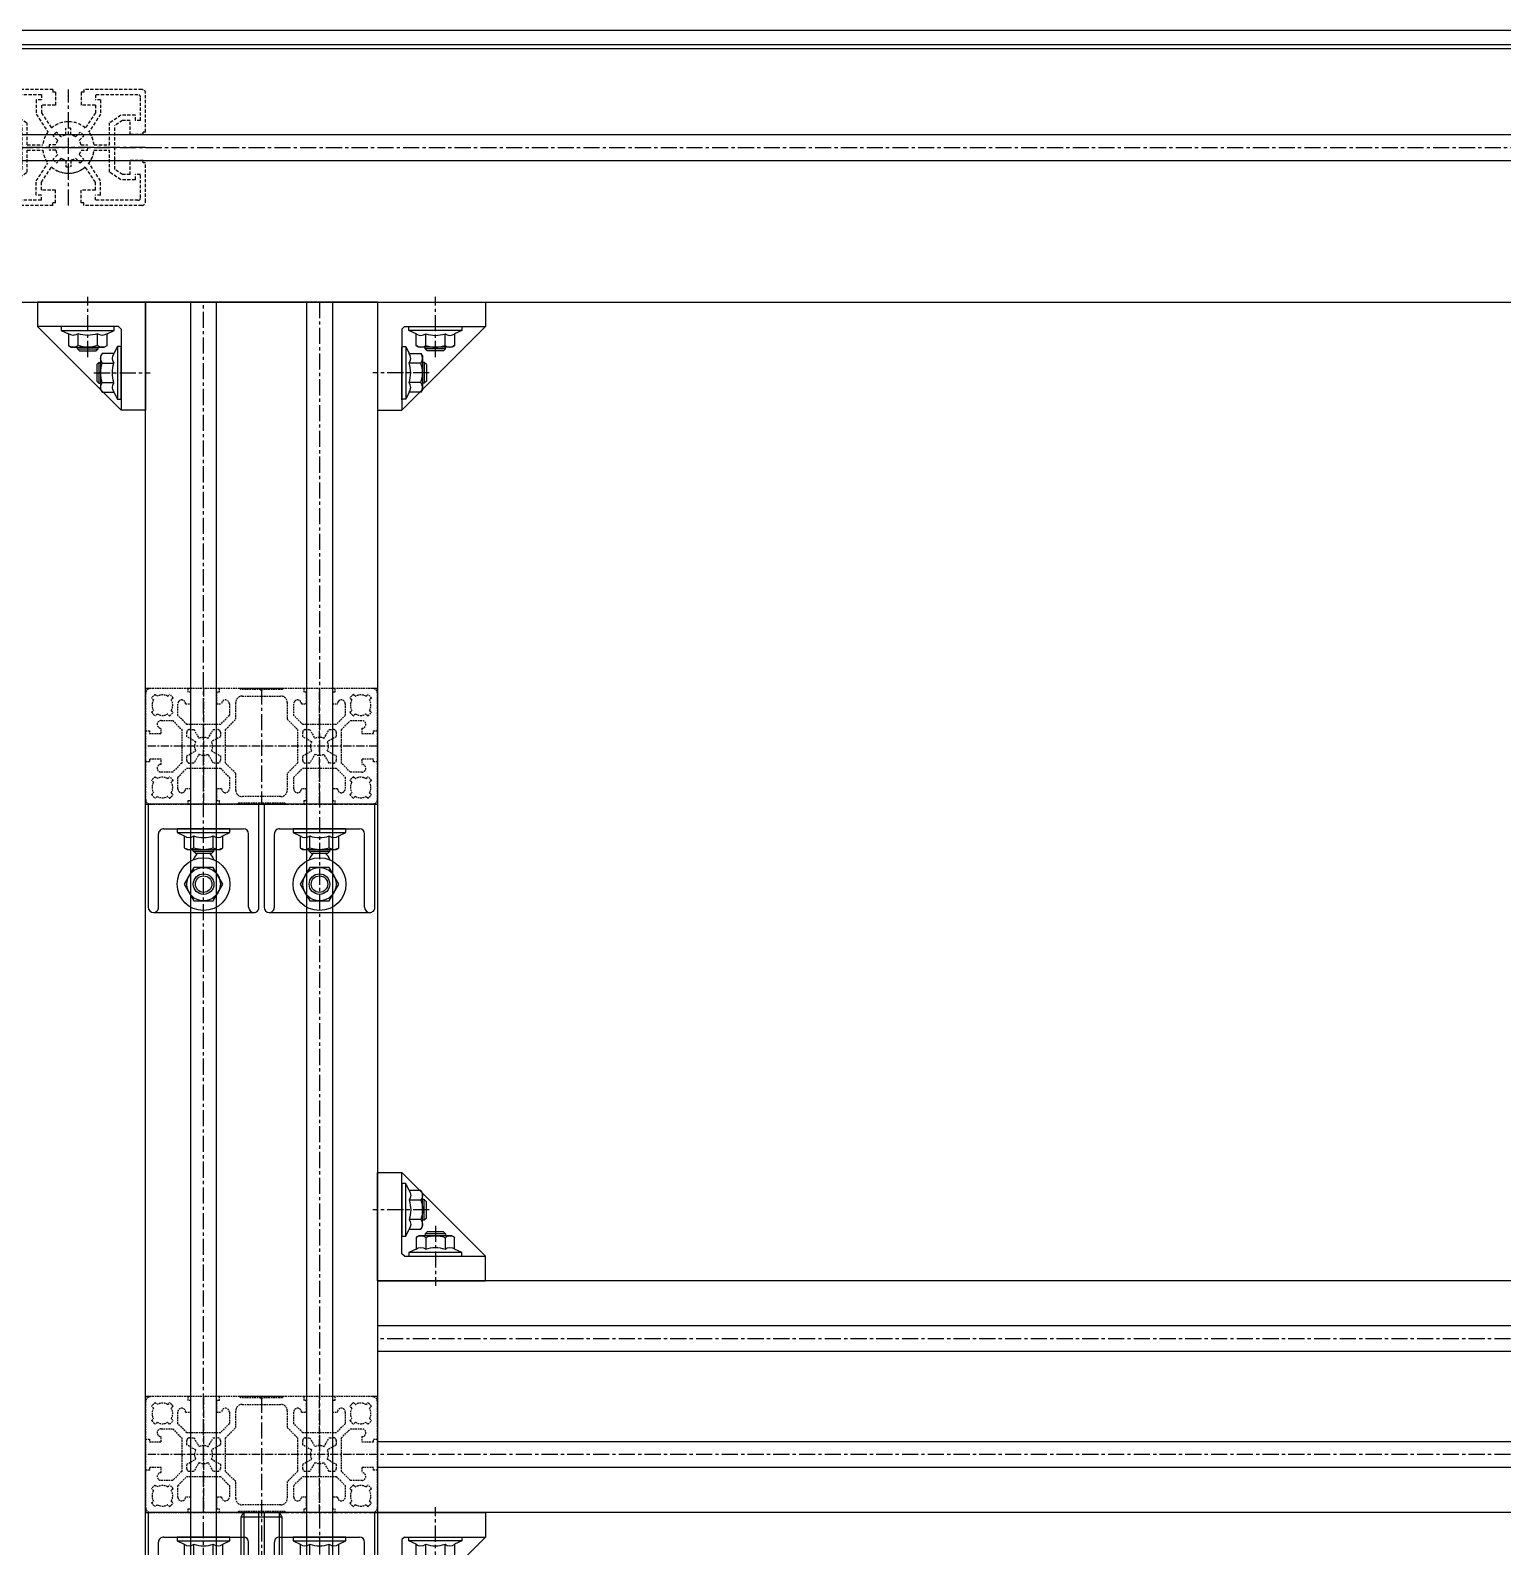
# Model space of a CAD drawing. Header units: inches. Extents: x 0 to 77285, y -118 to 40065.
# Drawn here: x 67123 to 67694, y 15353 to 15942 of the extents above; entities that cross this region are included whole.
import ezdxf

# ---------------------------------------------------------------- set-up
doc = ezdxf.new("R2010")
doc.units = ezdxf.units.IN
doc.header["$LTSCALE"] = 5
doc.header["$MEASUREMENT"] = 0
doc.linetypes.add('CENTER', pattern=[2, 1.25, -0.25, 0.25, -0.25])
doc.linetypes.add('HIDDEN', pattern=[0.375, 0.25, -0.125])
for name, color, linetype in [('11', 1, 'CENTER'), ('22', 2, 'HIDDEN'), ('44', 4, 'Continuous'), ('A', 8, 'Continuous'), ('B', 123, 'Continuous'), ('T', 3, 'Continuous')]:
    doc.layers.add(name, color=color, linetype=linetype)

# ---------------------------------------------------------------- blocks, each defined once
blk = doc.blocks.new('E0104-20170619.11435441E')
for p, q in [((-30, 6), (-30, 21)), ((-6, 22.5), (-28.5, 22.5)), ((-28, 10.5), (-28, 19.5)), ((-10.5, 20.5), (-27, 20.5)), ((-10.5, 18.5), (-12.5, 18.5)), ((-12.5, 18.5), (-12.5, 12.89)), ((-10.5, 20.5), (-10.5, 18.5)), ((-6, 22.5), (-6, 21.5)), ((-5, 21.5), (-6, 21.5)), ((-5, 21.5), (-5, 16.5)), ((5, 21.5), (5, 16.5)), ((6, 21.5), (5, 21.5)), ((6, 22.5), (6, 21.5)), ((28.5, 22.5), (6, 22.5)), ((10.5, 20.5), (10.5, 18.5)), ((27, 20.5), (10.5, 20.5)), ((12.5, 18.5), (10.5, 18.5)), ((12.5, 18.5), (12.5, 12.89)), ((28, 10.5), (28, 19.5)), ((30, 6), (30, 21)), ((-26, 10.5), (-26, 12.5)), ((-26, 12.5), (-20.39, 12.5)), ((-22.39, 12.5), (-24.08, 12.5)), ((-20.39, 12.5), (-16, 9.57)), ((-12.5, 12.89), (-7.95, 6.07)), ((-10.5, 16.5), (-10.5, 13.5)), ((-5, 16.5), (-10.5, 16.5)), ((-10.5, 13.5), (-6.54, 7.56)), ((10.5, 16.5), (5, 16.5)), ((10.5, 13.5), (6.54, 7.56)), ((12.5, 12.89), (7.95, 6.07)), ((10.5, 16.5), (10.5, 13.5)), ((20.39, 12.5), (16, 9.57)), ((26, 12.5), (20.39, 12.5)), ((26, 10.5), (26, 12.5)), ((-30, 6), (-29, 6)), ((-29, 5), (-29, 6)), ((-28, 10.5), (-26, 10.5)), ((-23, 10.5), (-24.08, 10.5)), ((-24, 10.5), (-21, 10.5)), ((-24, 5), (-24, 10.5)), ((-21, 10.5), (-18, 8.5)), ((-18, -8.5), (-18, 8.5)), ((-16, 1), (-16, 9.57)), ((-2.76, 4.17), (-4.55, 5.96)), ((-1, 4.9), (-1, 7.43)), ((1, 4.9), (1, 7.43)), ((2.76, 4.17), (4.55, 5.96)), ((16, 1), (16, 9.57)), ((21, 10.5), (18, 8.5)), ((18, -8.5), (18, 8.5)), ((24, 10.5), (21, 10.5)), ((24, 5), (24, 10.5)), ((28, 10.5), (26, 10.5)), ((29, 5), (29, 6)), ((30, 6), (29, 6)), ((-29, 5), (-24, 5)), ((-16, 1), (-9.95, 1)), ((-4.9, 1), (-7.43, 1)), ((-4.17, 2.76), (-5.96, 4.55)), ((4.17, 2.76), (5.96, 4.55)), ((4.9, 1), (7.43, 1)), ((9.95, 1), (16, 1)), ((29, 5), (24, 5)), ((-29, -6), (-29, -5)), ((-29, -5), (-24, -5)), ((-24, -10.5), (-24, -5)), ((-16, -9.57), (-16, -1)), ((-16, -1), (-9.95, -1)), ((-4.9, -1), (-7.43, -1)), ((-4.17, -2.76), (-5.96, -4.55)), ((-2.76, -4.17), (-4.55, -5.96)), ((-1, -4.9), (-1, -7.43)), ((1, -4.9), (1, -7.43)), ((2.76, -4.17), (4.55, -5.96)), ((4.17, -2.76), (5.96, -4.55)), ((4.9, -1), (7.43, -1)), ((9.95, -1), (16, -1)), ((16, -9.57), (16, -1)), ((24, -10.5), (24, -5)), ((29, -5), (24, -5)), ((29, -6), (29, -5)), ((-30, -21), (-30, -6)), ((-30, -6), (-29, -6)), ((-28, -19.5), (-28, -10.5)), ((-28, -10.5), (-26, -10.5)), ((-26, -12.5), (-26, -10.5)), ((-24, -10.5), (-21, -10.5)), ((-21, -10.5), (-18, -8.5)), ((-20.39, -12.5), (-16, -9.57)), ((-12.5, -12.89), (-7.95, -6.07)), ((-10.5, -13.5), (-6.54, -7.56)), ((10.5, -13.5), (6.54, -7.56)), ((12.5, -12.89), (7.95, -6.07)), ((20.39, -12.5), (16, -9.57)), ((21, -10.5), (18, -8.5)), ((24, -10.5), (21, -10.5)), ((26, -12.5), (26, -10.5)), ((28, -10.5), (26, -10.5)), ((28, -19.5), (28, -10.5)), ((30, -6), (29, -6)), ((30, -21), (30, -6)), ((-26, -12.5), (-20.39, -12.5)), ((-12.5, -18.5), (-12.5, -12.89)), ((-10.5, -16.5), (-10.5, -13.5)), ((-5, -16.5), (-10.5, -16.5)), ((-5, -21.5), (-5, -16.5)), ((5, -21.5), (5, -16.5)), ((10.5, -16.5), (5, -16.5)), ((10.5, -16.5), (10.5, -13.5)), ((12.5, -18.5), (12.5, -12.89)), ((26, -12.5), (20.39, -12.5)), ((-6, -22.5), (-28.5, -22.5)), ((-10.5, -20.5), (-27, -20.5)), ((-10.5, -18.5), (-12.5, -18.5)), ((-10.5, -20.5), (-10.5, -18.5)), ((-6, -22.5), (-6, -21.5)), ((-5, -21.5), (-6, -21.5)), ((6, -21.5), (5, -21.5)), ((6, -22.5), (6, -21.5)), ((28.5, -22.5), (6, -22.5)), ((12.5, -18.5), (10.5, -18.5)), ((10.5, -20.5), (10.5, -18.5)), ((27, -20.5), (10.5, -20.5))]:
    blk.add_line(p, q)
for centre, radius, start, end in [((-28.5, 21), 1.5, 90, 180), ((-27, 19.5), 1, 90, 180), ((27, 19.5), 1, 0, 90), ((28.5, 21), 1.5, 0, 90), ((0, 0), 10, 142.64398, 174.26083), ((0, 0), 10, 49.14029, 130.85971), ((0, 0), 7.5, 127.33774, 142.66226), ((0, 0), 7.5, 82.33774, 97.66226), ((0, 0), 7.5, 37.33774, 52.66226), ((0, 0), 10, 5.73917, 39.02808), ((0, 0), 10, 5.73917, 37.35602), ((0, 0), 7.5, 172.33774, 187.66226), ((0, 0), 5, 146.53696, 168.46304), ((0, 0), 5, 101.53696, 123.46304), ((0, 0), 5, 56.53696, 78.46304), ((0, 0), 5, 11.53696, 33.46304), ((0, 0), 7.5, 352.33774, 7.66226), ((0, 0), 10, 185.73917, 217.35602), ((0, 0), 7.5, 217.33774, 232.66226), ((0, 0), 5, 191.53696, 213.46304), ((0, 0), 5, 236.53696, 258.46304), ((0, 0), 5, 281.53696, 303.46304), ((0, 0), 5, 326.53696, 348.46304), ((0, 0), 7.5, 307.33774, 322.66226), ((0, 0), 10, 320.97192, 354.26083), ((0, 0), 10, 322.64398, 354.26083), ((0, 0), 10, 229.14029, 309.26069), ((0, 0), 10, 243.47957, 310.85971), ((0, 0), 7.5, 262.33774, 277.66226), ((-28.5, -21), 1.5, 180, 270), ((-27, -19.5), 1, 180, 270), ((27, -19.5), 1, 270, 0), ((28.5, -21), 1.5, 270, 0)]:
    blk.add_arc(centre, radius, start, end)
at = {"layer": '11'}
for p, q in [((0, -22.5), (0, 22.5)), ((30, 0), (-30, 0))]:
    blk.add_line(p, q, dxfattribs=at)
blk = doc.blocks.new('A$Cd8d11530')
for p, q in [((170, 0), (1305, 0)), ((170, -7), (1305, -7)), ((170, -105.5), (1305, -105.5))]:
    blk.add_line(p, q)
at = {"layer": '11'}
blk.add_line((170, -45.5), (1305, -45.5), dxfattribs=at)
at = {"layer": 'A'}
for p, q in [((170, -40.5), (1305, -40.5)), ((170, -50.5), (1305, -50.5))]:
    blk.add_line(p, q, dxfattribs=at)
at = {"layer": 'B'}
blk.add_line((170, -5.5), (1305, -5.5), dxfattribs=at)
at = {"layer": '22'}
blk.add_blockref('E0104-20170619.11435441E', (200, -45.5), dxfattribs=at)
blk = doc.blocks.new('A$C47db6cef')
at = {"ltscale": 0.506191}
for p, q in [((0, 43), (0, 28.5)), ((16.5, 45), (2, 45)), ((3.05, 40.53), (2.33, 41.26)), ((3.74, 42.67), (4.47, 41.95)), ((8.53, 41.95), (9.26, 42.67)), ((10.67, 41.26), (9.95, 40.53)), ((16.5, 43.5), (16.5, 45)), ((28.5, 45), (16.5, 45)), ((17.5, 43.5), (16.5, 43.5)), ((17.5, 39), (17.5, 43.5)), ((27.5, 43.5), (27.5, 39)), ((28.5, 43.5), (27.5, 43.5)), ((28.5, 45), (28.5, 43.5)), ((36.5, 45), (28.5, 45)), ((37, 44.5), (36.5, 45)), ((44.7, 44.5), (37, 44.5)), ((37.5, 42), (52.5, 42)), ((45, 44.2), (44.7, 44.5)), ((45.3, 44.5), (45, 44.2)), ((53, 44.5), (45.3, 44.5)), ((53.5, 45), (53, 44.5)), ((61.5, 45), (53.5, 45)), ((61.5, 43.5), (61.5, 45)), ((73.5, 45), (61.5, 45)), ((62.5, 43.5), (61.5, 43.5)), ((62.5, 39), (62.5, 43.5)), ((72.5, 43.5), (72.5, 39)), ((73.5, 43.5), (72.5, 43.5)), ((73.5, 45), (73.5, 43.5)), ((88, 45), (73.5, 45)), ((80.05, 40.53), (79.33, 41.26)), ((80.74, 42.67), (81.47, 41.95)), ((85.53, 41.95), (86.26, 42.67)), ((87.67, 41.26), (86.95, 40.53)), ((90, 28.5), (90, 43)), ((2.33, 35.74), (3.05, 36.47)), ((9.95, 36.47), (10.67, 35.74)), ((12.5, 34.5), (12.5, 39)), ((15.5, 39), (17.5, 39)), ((27.5, 39), (29.5, 39)), ((32.5, 39), (32.5, 34.5)), ((35, 33), (35, 39.5)), ((55, 39.5), (55, 33)), ((57.5, 34.5), (57.5, 39)), ((60.5, 39), (62.5, 39)), ((72.5, 39), (74.5, 39)), ((77.5, 39), (77.5, 34.5)), ((79.33, 35.74), (80.05, 36.47)), ((86.95, 36.47), (87.67, 35.74)), ((4.47, 35.05), (3.74, 34.33)), ((6, 32.5), (10.5, 32.5)), ((6, 27.5), (6, 29.5)), ((9.26, 34.33), (8.53, 35.05)), ((10.5, 32.5), (14, 29)), ((16, 31), (12.5, 34.5)), ((22.2, 31), (16, 31)), ((22.5, 30.7), (22.2, 31)), ((22.8, 31), (22.5, 30.7)), ((29, 31), (22.8, 31)), ((32.5, 34.5), (29, 31)), ((31, 29), (35, 33)), ((55, 33), (59, 29)), ((61, 31), (57.5, 34.5)), ((67.2, 31), (61, 31)), ((67.5, 30.7), (67.2, 31)), ((67.8, 31), (67.5, 30.7)), ((74, 31), (67.8, 31)), ((77.5, 34.5), (74, 31)), ((76, 29), (79.5, 32.5)), ((79.5, 32.5), (84, 32.5)), ((81.47, 35.05), (80.74, 34.33)), ((84, 29.5), (84, 27.5)), ((86.26, 34.33), (85.53, 35.05)), ((0, 28.5), (1.5, 28.5)), ((0, 28.5), (0, 16.5)), ((1.5, 28.5), (1.5, 27.5)), ((1.5, 27.5), (6, 27.5)), ((14, 29), (14, 22.8)), ((16, 26.25), (16, 28)), ((19.47, 24.25), (16, 26.25)), ((17, 29), (18.75, 29)), ((18.75, 29), (20.75, 25.53)), ((24.25, 25.53), (26.25, 29)), ((29, 26.25), (25.53, 24.25)), ((26.25, 29), (28, 29)), ((29, 28), (29, 26.25)), ((31, 16), (31, 29)), ((59, 29), (59, 16)), ((61, 26.25), (61, 28)), ((64.47, 24.25), (61, 26.25)), ((62, 29), (63.75, 29)), ((63.75, 29), (65.75, 25.53)), ((69.25, 25.53), (71.25, 29)), ((74, 26.25), (70.53, 24.25)), ((71.25, 29), (73, 29)), ((74, 28), (74, 26.25)), ((76, 22.8), (76, 29)), ((84, 27.5), (88.5, 27.5)), ((88.5, 28.5), (90, 28.5)), ((88.5, 27.5), (88.5, 28.5)), ((90, 16.5), (90, 28.5)), ((14, 22.8), (14.3, 22.5)), ((14.3, 22.5), (14, 22.2)), ((14, 22.2), (14, 16)), ((16, 18.75), (19.47, 20.75)), ((16, 17), (16, 18.75)), ((20.75, 19.47), (18.75, 16)), ((26.25, 16), (24.25, 19.47)), ((25.53, 20.75), (29, 18.75)), ((29, 18.75), (29, 17)), ((61, 18.75), (64.47, 20.75)), ((61, 17), (61, 18.75)), ((65.75, 19.47), (63.75, 16)), ((71.25, 16), (69.25, 19.47)), ((70.53, 20.75), (74, 18.75)), ((74, 18.75), (74, 17)), ((75.7, 22.5), (76, 22.8)), ((76, 22.2), (75.7, 22.5)), ((76, 16), (76, 22.2)), ((0, 16.5), (0, 2)), ((1.5, 16.5), (0, 16.5)), ((1.5, 17.5), (1.5, 16.5)), ((6, 17.5), (1.5, 17.5)), ((6, 15.5), (6, 17.5)), ((10.5, 12.5), (6, 12.5)), ((14, 16), (10.5, 12.5)), ((12.5, 10.5), (16, 14)), ((16, 14), (22.2, 14)), ((18.75, 16), (17, 16)), ((22.2, 14), (22.5, 14.3)), ((22.5, 14.3), (22.8, 14)), ((22.8, 14), (29, 14)), ((28, 16), (26.25, 16)), ((29, 14), (32.5, 10.5)), ((35, 12), (31, 16)), ((35, 5.5), (35, 12)), ((59, 16), (55, 12)), ((55, 12), (55, 5.5)), ((57.5, 10.5), (61, 14)), ((61, 14), (67.2, 14)), ((63.75, 16), (62, 16)), ((67.2, 14), (67.5, 14.3)), ((67.5, 14.3), (67.8, 14)), ((67.8, 14), (74, 14)), ((73, 16), (71.25, 16)), ((74, 14), (77.5, 10.5)), ((79.5, 12.5), (76, 16)), ((84, 12.5), (79.5, 12.5)), ((84, 17.5), (84, 15.5)), ((88.5, 17.5), (84, 17.5)), ((88.5, 16.5), (88.5, 17.5)), ((90, 16.5), (88.5, 16.5)), ((90, 2), (90, 16.5)), ((3.05, 8.53), (2.33, 9.26)), ((3.74, 10.67), (4.47, 9.95)), ((8.53, 9.95), (9.26, 10.67)), ((10.67, 9.26), (9.95, 8.53)), ((12.5, 6), (12.5, 10.5)), ((17.5, 6), (15.5, 6)), ((17.5, 1.5), (17.5, 6)), ((27.5, 6), (27.5, 1.5)), ((29.5, 6), (27.5, 6)), ((32.5, 10.5), (32.5, 6)), ((57.5, 6), (57.5, 10.5)), ((62.5, 6), (60.5, 6)), ((62.5, 1.5), (62.5, 6)), ((72.5, 6), (72.5, 1.5)), ((74.5, 6), (72.5, 6)), ((77.5, 10.5), (77.5, 6)), ((80.05, 8.53), (79.33, 9.26)), ((80.74, 10.67), (81.47, 9.95)), ((85.53, 9.95), (86.26, 10.67)), ((87.67, 9.26), (86.95, 8.53)), ((2, 0), (16.5, 0)), ((2.33, 3.74), (3.05, 4.47)), ((4.47, 3.05), (3.74, 2.33)), ((9.26, 2.33), (8.53, 3.05)), ((9.95, 4.47), (10.67, 3.74)), ((16.5, 1.5), (17.5, 1.5)), ((16.5, 0), (16.5, 1.5)), ((16.5, 0), (28.5, 0)), ((27.5, 1.5), (28.5, 1.5)), ((28.5, 1.5), (28.5, 0)), ((28.5, 0), (35.55, 0)), ((35.55, 0), (36.05, 0.5)), ((36.05, 0.5), (44.7, 0.5)), ((52.5, 3), (37.5, 3)), ((44.7, 0.5), (45, 0.8)), ((45, 0.8), (45.3, 0.5)), ((45.3, 0.5), (53.95, 0.5)), ((53.95, 0.5), (54.45, 0)), ((61.5, 1.5), (62.5, 1.5)), ((61.5, 0), (61.5, 1.5)), ((72.5, 1.5), (73.5, 1.5)), ((73.5, 1.5), (73.5, 0)), ((79.33, 3.74), (80.05, 4.47)), ((81.47, 3.05), (80.74, 2.33)), ((86.26, 2.33), (85.53, 3.05)), ((86.95, 4.47), (87.67, 3.74))]:
    blk.add_line(p, q, dxfattribs=at)
for p, q in [((54.45, 0), (61.5, 0)), ((61.5, 0), (73.5, 0)), ((73.5, 0), (88, 0))]:
    blk.add_line(p, q)
for centre, radius, start, end in [((2, 43), 2, 90, 180), ((6.5, 38.5), 5, 123.46304, 146.53696), ((6.5, 38.5), 4, 59.47751, 120.52249), ((6.5, 38.5), 5, 33.46304, 56.53696), ((37.5, 39.5), 2.5, 90, 180), ((52.5, 39.5), 2.5, 0, 90), ((83.5, 38.5), 5, 123.46304, 146.53696), ((83.5, 38.5), 4, 59.47751, 120.52249), ((83.5, 38.5), 5, 33.46304, 56.53696), ((88, 43), 2, 0, 90), ((6.5, 38.5), 5, 213.46304, 236.53696), ((6.5, 38.5), 4, 149.47751, 210.52249), ((6.5, 38.5), 5, 303.46304, 326.53696), ((6.5, 38.5), 4, 329.47751, 30.52249), ((14, 39), 1.5, 0, 180), ((31, 39), 1.5, 0, 180), ((59, 39), 1.5, 0, 180), ((76, 39), 1.5, 0, 180), ((83.5, 38.5), 5, 213.46304, 236.53696), ((83.5, 38.5), 4, 149.47751, 210.52249), ((83.5, 38.5), 5, 303.46304, 326.53696), ((83.5, 38.5), 4, 329.47751, 30.52249), ((6.5, 38.5), 4, 239.47751, 300.52249), ((6, 31), 1.5, 90, 270), ((83.5, 38.5), 4, 239.47751, 300.52249), ((84, 31), 1.5, 270, 90), ((17, 28), 1, 90, 180), ((22.5, 22.5), 3.5, 150, 210), ((22.5, 22.5), 3.5, 60, 120), ((22.5, 22.5), 3.5, 330, 30), ((28, 28), 1, 0, 90), ((62, 28), 1, 90, 180), ((67.5, 22.5), 3.5, 150, 210), ((67.5, 22.5), 3.5, 60, 120), ((67.5, 22.5), 3.5, 330, 30), ((73, 28), 1, 0, 90), ((22.5, 22.5), 3.5, 240, 300), ((67.5, 22.5), 3.5, 240, 300), ((6, 14), 1.5, 90, 270), ((17, 17), 1, 180, 270), ((28, 17), 1, 270, 0), ((62, 17), 1, 180, 270), ((73, 17), 1, 270, 0), ((84, 14), 1.5, 270, 90), ((6.5, 6.5), 5, 123.46304, 146.53696), ((6.5, 6.5), 4, 149.47751, 210.52249), ((6.5, 6.5), 4, 59.47751, 120.52249), ((6.5, 6.5), 5, 33.46304, 56.53696), ((6.5, 6.5), 4, 329.47751, 30.52249), ((14, 6), 1.5, 180, 0), ((31, 6), 1.5, 180, 0), ((59, 6), 1.5, 180, 0), ((76, 6), 1.5, 180, 0), ((83.5, 6.5), 5, 123.46304, 146.53696), ((83.5, 6.5), 4, 149.47751, 210.52249), ((83.5, 6.5), 4, 59.47751, 120.52249), ((83.5, 6.5), 5, 33.46304, 56.53696), ((83.5, 6.5), 4, 329.47751, 30.52249), ((2, 2), 2, 180, 270), ((6.5, 6.5), 5, 213.46304, 236.53696), ((6.5, 6.5), 4, 239.47751, 300.52249), ((6.5, 6.5), 5, 303.46304, 326.53696), ((37.5, 5.5), 2.5, 180, 270), ((52.5, 5.5), 2.5, 270, 0), ((83.5, 6.5), 5, 213.46304, 236.53696), ((83.5, 6.5), 4, 239.47751, 300.52249), ((83.5, 6.5), 5, 303.46304, 326.53696), ((88, 2), 2, 270, 0)]:
    blk.add_arc(centre, radius, start, end, dxfattribs=at)
at = {"layer": '11', "ltscale": 0.506191}
for p, q in [((22.5, 45), (22.5, 0)), ((67.5, 0), (67.5, 45)), ((90, 22.5), (0, 22.5))]:
    blk.add_line(p, q, dxfattribs=at)
at = {"layer": '11'}
blk.add_line((45, 45), (45, 0), dxfattribs=at)
at = {"layer": 'A', "ltscale": 0.506191}
for p, q in [((0, 45), (0, 43)), ((2, 45), (0, 45)), ((53.5, 45), (36.5, 45)), ((90, 45), (88, 45)), ((90, 43), (90, 45)), ((0, 2), (0, 0)), ((0, 0), (2, 0)), ((35.55, 0), (54.45, 0)), ((90, 0), (90, 2))]:
    blk.add_line(p, q, dxfattribs=at)
at = {"layer": 'A'}
blk.add_line((88, 0), (90, 0), dxfattribs=at)
blk = doc.blocks.new('af!@$!2^^&&@$aD읾ㅇㄹA$C5BB358B1')
for p, q in [((1.74, 42), (43.74, 42)), ((1.74, 42), (1.74, 0)), ((43.74, 42), (43.74, 32.5)), ((12.24, 32.5), (11.24, 31.5)), ((43.74, 32.5), (11.24, 0)), ((11.24, 31.5), (11.24, 0)), ((12.24, 32.5), (43.74, 32.5)), ((13.99, 32.5), (34.49, 32.5)), ((13.99, 31), (13.99, 32.5)), ((34.49, 31), (13.99, 31)), ((16.73, 29.7), (13.99, 31)), ((16.73, 25.11), (16.73, 29.7)), ((20.48, 25.14), (20.48, 29.7)), ((27.99, 25.14), (27.99, 29.7)), ((34.49, 31), (31.74, 29.7)), ((31.74, 29.7), (31.74, 25.11)), ((34.49, 32.5), (34.49, 31)), ((11.24, 24.75), (12.74, 24.75)), ((11.24, 4.04), (11.24, 24.54)), ((12.74, 24.75), (12.74, 4.25)), ((12.74, 24.75), (14.04, 22.01)), ((17.79, 24.5), (16.73, 25.11)), ((30.68, 24.5), (17.79, 24.5)), ((20.24, 23.8), (20.24, 24.5)), ((28.24, 23.8), (20.24, 23.8)), ((21.04, 23), (20.24, 23.8)), ((27.44, 23), (28.24, 23.8)), ((28.24, 23.8), (28.24, 24.5)), ((31.74, 25.11), (30.68, 24.5)), ((14.04, 22.01), (18.63, 22.01)), ((18.59, 18.25), (14.04, 18.25)), ((18.63, 22.01), (19.24, 20.94)), ((19.24, 20.94), (19.24, 8.06)), ((19.94, 18.5), (19.24, 18.5)), ((19.94, 18.5), (19.94, 10.5)), ((20.74, 17.7), (19.94, 18.5)), ((20.74, 17.7), (20.74, 11.3)), ((27.44, 23), (21.04, 23)), ((14.04, 6.99), (12.74, 4.25)), ((18.59, 10.75), (14.04, 10.75)), ((18.63, 6.99), (14.04, 6.99)), ((19.24, 8.06), (18.63, 6.99)), ((19.94, 10.5), (19.24, 10.5)), ((20.74, 11.3), (19.94, 10.5)), ((12.74, 4.25), (11.24, 4.25)), ((1.74, 0), (11.24, 0))]:
    blk.add_line(p, q)
for centre, radius, start, end in [((18.61, 32.11), 3.06, 232.12112, 307.87888), ((24.24, 40.32), 11.26, 250.52878, 289.47122), ((29.87, 32.11), 3.06, 232.12112, 307.87888), ((18.61, 27.56), 3.06, 232.12112, 307.87888), ((24.24, 35.76), 11.26, 250.52878, 289.47122), ((29.87, 27.56), 3.06, 232.12112, 307.87888), ((11.62, 20.13), 3.06, 322.12112, 37.87888), ((3.42, 14.5), 11.26, 340.52878, 19.47122), ((16.18, 20.13), 3.06, 322.12112, 37.87888), ((7.98, 14.5), 11.26, 340.52878, 19.47122), ((11.62, 8.87), 3.06, 322.12112, 37.87888), ((16.18, 8.87), 3.06, 322.12112, 37.87888)]:
    blk.add_arc(centre, radius, start, end)
at = {"layer": '11'}
for p, q in [((24.24, 20.66), (24.24, 44.03)), ((21.83, 14.5), (0, 14.5))]:
    blk.add_line(p, q, dxfattribs=at)
blk = doc.blocks.new('A$C632A6005')
for p, q in [((-21.5, 0), (-21.5, -40)), ((21.5, 0), (-21.5, 0)), ((21.5, -40.1), (21.5, 0)), ((-17.5, -40), (-17.5, -11.5)), ((-15.5, -9.5), (15.5, -9.5)), ((10.25, -9.5), (-10.25, -9.5)), ((-10.25, -9.5), (-10.25, -11)), ((-10.25, -11), (10.25, -11)), ((-10.25, -11), (-7.51, -12.3)), ((7.51, -12.3), (10.25, -11)), ((10.25, -11), (10.25, -9.5)), ((17.5, -40), (17.5, -11.5)), ((-7.51, -12.3), (-7.51, -16.89)), ((-7.51, -16.89), (-6.44, -17.5)), ((-6.44, -17.5), (6.45, -17.5)), ((-4, -18.2), (-4, -17.5)), ((-3.75, -16.86), (-3.75, -12.3)), ((3.76, -16.86), (3.76, -12.3)), ((4, -18.2), (4, -17.5)), ((6.45, -17.5), (7.51, -16.89)), ((7.51, -16.89), (7.51, -12.3)), ((-4, -18.2), (4, -18.2)), ((-3.2, -19), (-4, -18.2)), ((-3.2, -19), (3.2, -19)), ((3.2, -19), (4, -18.2)), ((-3.75, -24.5), (-7.5, -31)), ((3.75, -24.5), (-3.75, -24.5)), ((7.51, -31), (3.75, -24.5)), ((-7.5, -31), (-3.75, -37.5)), ((3.75, -37.5), (7.51, -31)), ((-3.75, -37.5), (3.75, -37.5)), ((-19.5, -42), (19.6, -42))]:
    blk.add_line(p, q)
for radius in [10.25, 6.5, 4, 3.2]:
    blk.add_circle((0, -31), radius)
for centre, radius, start, end in [((-15.5, -11.5), 2, 89.99999, 180.00003), ((15.5, -11.5), 2, 0.00001, 89.99999), ((-5.63, -9.89), 3.06, 232.12112, 307.87888), ((-5.63, -14.44), 3.06, 232.12112, 307.87888), ((0, -1.68), 11.26, 250.52878, 289.47122), ((0, -6.24), 11.26, 250.52878, 289.47122), ((5.63, -9.89), 3.06, 232.12112, 307.87888), ((5.63, -14.44), 3.06, 232.12112, 307.87888), ((0, -22.5), 4.1, 121.38856, 166.72724), ((0, -22.5), 4.1, 13.27276, 58.61144), ((-19.5, -40), 2, 180.00003, 270.00001), ((-19.5, -40), 2, 270.00001, 0.00002), ((19.5, -40), 2, 180.00003, 270.00001), ((19.6, -40.1), 1.9, 270.00001, 0.00002)]:
    blk.add_arc(centre, radius, start, end)
blk = doc.blocks.new('ZA$Caa0ef99bZ')
for p, q in [((0.5, 15), (0, 14.5)), ((0, -14.5), (0, 14.5)), ((39.5, 15), (0.5, 15)), ((0.5, 15), (0.5, -15)), ((40, 14.5), (39.5, 15)), ((39.5, -15), (39.5, 15)), ((40, 14.5), (40, -14.5)), ((15, 7.48), (30, 7.48)), ((15, -7.48), (15, 7.48)), ((30, 7.48), (30, -7.48)), ((42, 7), (40, 7)), ((188.27, 8), (42, 8)), ((42, -8), (42, 8)), ((42, 8), (42, -8)), ((190, 7), (188.27, 8)), ((190, 7), (190, -7)), ((30, -7.48), (15, -7.48)), ((40, -7), (42, -7)), ((42, -8), (188.27, -8)), ((188.27, -8), (190, -7)), ((0, -14.5), (0.5, -15)), ((0.5, -15), (39.5, -15)), ((39.5, -15), (40, -14.5))]:
    blk.add_line(p, q)
at = {"layer": '11'}
blk.add_line((195, 0), (-5, 0), dxfattribs=at)
at = {"layer": '22'}
for p, q in [((0, 6), (0.95, 5.05)), ((0.95, 5.05), (35.05, 5.05)), ((0.95, 5.05), (0.95, -5.05)), ((35.05, 5.05), (37.97, 0)), ((35.05, 5.05), (35.05, -5.05)), ((35.05, -5.05), (37.97, 0)), ((0, -6), (0.95, -5.05)), ((0.95, -5.05), (35.05, -5.05))]:
    blk.add_line(p, q, dxfattribs=at)
at = {"layer": 'A'}
for p, q in [((15, 7.48), (30, -7.48)), ((30, 7.48), (15, -7.48))]:
    blk.add_line(p, q, dxfattribs=at)
at = {"layer": 'T'}
for p, q in [((0, 6), (30, 6)), ((30, 6), (31.64, 5.05)), ((30, 6), (30, -6)), ((190, 6.9), (42, 6.9)), ((188.27, -8), (188.27, 8)), ((30, -6), (31.64, -5.05)), ((0, -6), (30, -6)), ((190, -6.9), (42, -6.9))]:
    blk.add_line(p, q, dxfattribs=at)
blk = doc.blocks.new('A$C2b6a5857')
for p, q in [((-815, 0), (-905, 0)), ((-905, -550), (-905, 0)), ((-815, 0), (-815, -550)), ((-45, -380), (-815, -380)), ((-45, -470), (-815, -470))]:
    blk.add_line(p, q)
at = {"layer": '11'}
for p, q in [((-882.5, -550), (-882.5, 0)), ((-837.5, 0), (-837.5, -550)), ((-45, -402.5), (-815, -402.5)), ((-45, -447.5), (-815, -447.5))]:
    blk.add_line(p, q, dxfattribs=at)
at = {"layer": 'A'}
for p, q in [((-887.5, -550), (-887.5, 0)), ((-877.5, -550), (-877.5, 0)), ((-842.5, 0), (-842.5, -550)), ((-832.5, 0), (-832.5, -550)), ((-45, -397.5), (-815, -397.5)), ((-45, -407.5), (-815, -407.5)), ((-45, -442.5), (-815, -442.5)), ((-45, -452.5), (-815, -452.5))]:
    blk.add_line(p, q, dxfattribs=at)
at = {"rotation": 90}
blk.add_blockref('ZA$Caa0ef99bZ', (-860, -660), dxfattribs=at)
at = {"layer": '22'}
for p in [(-905, -195), (-905, -470)]:
    blk.add_blockref('A$C47db6cef', p, dxfattribs=at)
at = {"layer": '44', "extrusion": (0, 0, -1), "zscale": -1}
blk.add_blockref('af!@$!2^^&&@$aD읾ㅇㄹA$C5BB358B1', (903.26, -42), dxfattribs=at)
at = {"layer": '44', "extrusion": (0, 0, -1), "xscale": -1, "zscale": -1}
for p in [(816.74, -42), (816.74, -512)]:
    blk.add_blockref('af!@$!2^^&&@$aD읾ㅇㄹA$C5BB358B1', p, dxfattribs=at)
at = {"layer": '44'}
for p in [(-882.5, -195), (-837.5, -195), (-882.5, -470), (-837.5, -470)]:
    blk.add_blockref('A$C632A6005', p, dxfattribs=at)
at = {"layer": '44', "extrusion": (0, 0, -1), "zscale": -1, "rotation": 180}
blk.add_blockref('af!@$!2^^&&@$aD읾ㅇㄹA$C5BB358B1', (816.74, -338), dxfattribs=at)
blk = doc.blocks.new('A$Cbabc4c28')
for name, p in [('A$Cd8d11530', (-1365, 0)), ('A$C2b6a5857', (-230, -105.5))]:
    blk.add_blockref(name, p)
blk = doc.blocks.new('A$C1b762d3c')
for p, q in [((-1100, 105.5), (-30, 105.5)), ((-1100, 98.5), (-30, 98.5)), ((-1100, 65), (-30, 65)), ((-1100, 55), (-30, 55)), ((-1100, 0), (-30, 0))]:
    blk.add_line(p, q)
at = {"layer": '11'}
blk.add_line((-1100, 60), (-30, 60), dxfattribs=at)
at = {"layer": 'B'}
blk.add_line((-1100, 100), (-30, 100), dxfattribs=at)
at = {"layer": '22'}
blk.add_blockref('E0104-20170619.11435441E', (-1070, 60), dxfattribs=at)
blk = doc.blocks.new('A$C5b365cf0')
blk.add_blockref('A$C1b762d3c', (1270, -105.5))
blk = doc.blocks.new('A$C0221f52f')
for name, p in [('A$Cbabc4c28', (1365, 0)), ('A$C5b365cf0', (0, 0))]:
    blk.add_blockref(name, p)

msp = doc.modelspace()

# ---------------------------------------------------------------- block references
msp.add_blockref('A$C0221f52f', (66937.32461013, 15941.91100411))

doc.saveas('drawing.dxf')
